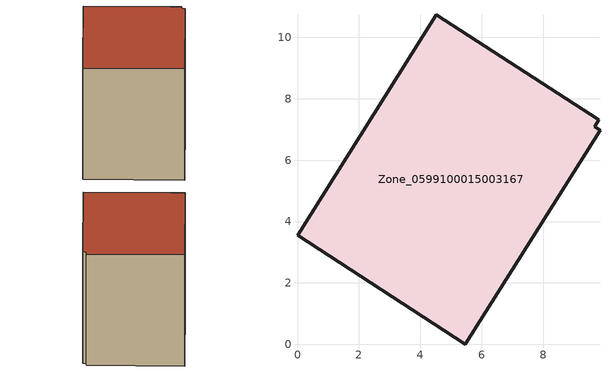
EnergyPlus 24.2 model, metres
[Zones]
Zone_0599100015003167
 floor ground (C_G): 9.68,7.09 9.85,6.98 5.46,0 0,3.55 4.53,10.74 9.81,7.31 z0.91
 wall outside (C_F): 0,3.55 5.46,0 9.85,6.98 9.68,7.09 9.81,7.31 4.53,10.74 0,3.55 z0.91:8.93
 roof outside (C_R): 9.85,6.98 9.68,7.09 9.81,7.31 4.53,10.74 0,3.55 5.46,0 z8.93
[BUILDING]
Pand.0599100015003167: North Axis=0; Terrain=City; Loads Convergence Tolerance Value=0.04; Temperature Convergence Tolerance Value=0.4; Solar Distribution=FullExterior; Maximum Number of Warmup Days=25; Minimum Number of Warmup Days=1
[Site:Location]
Rotterdam.The.Hague.AP_ZH_NLD Design_Conditions: Latitude=51.96; Longitude=4.45; Time Zone=1; Elevation=-4.5
[SITE:GROUNDTEMPERATURE:BUILDINGSURFACE]
18, 18, 18, 18, 18, 18, 18, 18, 18, 18, 18, 18
[MATERIAL] Thermal Absorptance=0.9; Solar Absorptance=0.7; Visible Absorptance=0.7
Name | Roughness | Thickness | Conductivity | Density | Specific Heat
G.TI.1965-1974 | MediumSmooth | 0.15 | 0.882353 | 540 | 1210
F.TI.1965-1974 | Rough | 0.3 | 0.697674 | 1920 | 840
R.TI.1965-1974 | MediumRough | 0.2 | 0.232558 | 1500 | 1000
[CONSTRUCTION]
C_G: G.TI.1965-1974
C_F: F.TI.1965-1974
C_R: R.TI.1965-1974
[ZONE]
Zone_0599100015003167: Type=1; Multiplier=1; Ceiling Height=Autocalculate; Volume=Autocalculate; Floor Area=autocalculate; Part of Total Floor Area=Yes
[ZONEINFILTRATION:DESIGNFLOWRATE]
Infil_Zone_0599100015003167: Zone or ZoneList or Space or SpaceList=Zone_0599100015003167; Schedule=AlwaysOn; Design Flow Rate Calculation Method=Flow/Area; Flow Rate per Floor Area=0.003; Constant Term Coefficient=1; Temperature Term Coefficient=0; Velocity Term Coefficient=0; Velocity Squared Term Coefficient=0
[HVACTEMPLATE:ZONE:IDEALLOADSAIRSYSTEM]
Zone_0599100015003167: Maximum Heating Supply Air Temperature=50; Minimum Cooling Supply Air Temperature=13; Maximum Heating Supply Air Humidity Ratio=0.0156; Minimum Cooling Supply Air Humidity Ratio=0.0077; Heating Limit=NoLimit; Cooling Limit=NoLimit; Dehumidification Control Type=ConstantSensibleHeatRatio; Cooling Sensible Heat Ratio=0.7; Dehumidification Setpoint=60; Humidification Control Type=None; Humidification Setpoint=30; Outdoor Air Method=None; Outdoor Air Flow Rate per Person=0.00944; Outdoor Air Flow Rate per Zone Floor Area=0; Outdoor Air Flow Rate per Zone=0; Demand Controlled Ventilation Type=None; Outdoor Air Economizer Type=NoEconomizer; Heat Recovery Type=None; Sensible Heat Recovery Effectiveness=0.7; Latent Heat Recovery Effectiveness=0.65
[ZONECONTROL:THERMOSTAT]
ThermostatControl_Zone_0599100015003167: Zone or ZoneList=Zone_0599100015003167; Control Type Schedule=DualSetpointControlType; Control 1=Thermostat_Zone_0599100015003167; Temperature Difference Between Cutout And Setpoint=0
[THERMOSTATSETPOINT:DUALSETPOINT]
Thermostat_Zone_0599100015003167: Heating Setpoint Temperature Schedule=HeatingSetpoint_Zone_0599100015003167; Cooling Setpoint Temperature Schedule=CoolingSetpoint_Zone_0599100015003167
[SCHEDULE:COMPACT]
HeatingSetpoint_Zone_0599100015003167: Through: 12/31, For: AllDays, Until: 24:00, 21
CoolingSetpoint_Zone_0599100015003167: Through: 12/31, For: AllDays, Until: 24:00, 24
DualSetpointControlType: Through: 12/31, For: AllDays, Until: 24:00, 4
AlwaysOn: Through: 12/31, For: AllDays, Until: 24:00, 1
